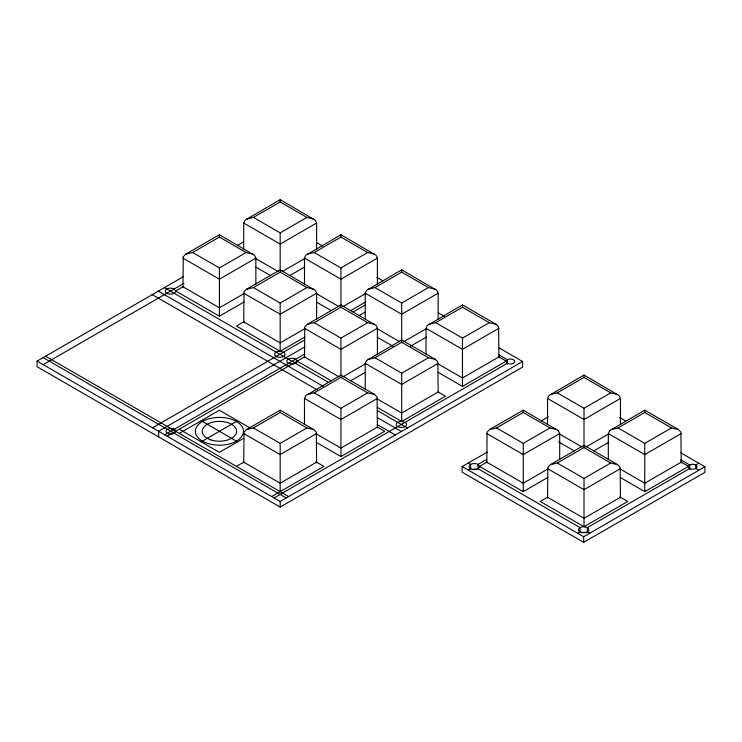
<?xml version="1.0" encoding="UTF-8"?>
<svg xmlns="http://www.w3.org/2000/svg" width="742" height="742" viewBox="0 0 742 742"><rect width="100%" height="100%" fill="white"/><g stroke="black" fill="none" stroke-linecap="round" stroke-linejoin="round"><path stroke-width="1.11" d="M182.94 287.562L183.274 256.667L185.788 254.154L219.4 234.741L254.562 255.313L255.86 258.114L255.86 284.167M243.71 249.08L243.71 223.036L245.008 220.226L280.17 199.663L315.322 220.226L316.63 223.036L316.63 249.08M243.71 322.64L244.044 291.745L246.557 289.232L280.17 269.828L315.322 290.391L316.63 293.201L316.63 319.245M243.71 462.98L244.044 432.085L246.557 429.572L280.17 410.159L313.783 429.572L316.296 432.085L316.63 462.98M304.48 284.167L304.48 258.114L305.778 255.313L340.94 234.741L376.092 255.313L377.4 258.114L377.4 284.167M304.48 357.727L304.804 326.832L307.327 324.319L340.94 304.906L376.092 325.478L377.4 328.289L377.4 354.333M304.48 424.498L304.48 398.454L305.778 395.644L340.94 375.081L374.552 394.484L377.066 396.998L377.4 427.893M365.24 319.245L365.24 293.201L366.548 290.391L401.7 269.828L436.862 290.391L438.16 293.201L438.16 319.245M365.24 389.411L365.24 363.367L366.548 360.566L401.7 339.994L435.313 359.397L437.836 361.92L438.16 392.815M426.01 354.333L426.01 328.289L427.309 325.478L462.47 304.906L496.083 324.319L498.596 326.832L498.93 357.727M486.78 462.98L487.104 432.085L489.627 429.572L523.24 410.159L558.392 430.731L559.7 433.532L559.7 459.586M547.54 424.498L547.54 398.454L548.848 395.644L584.01 375.081L619.162 395.644L620.47 398.454L620.47 424.498M547.54 498.058L547.874 467.163L550.397 464.65L584.01 445.246L617.622 464.65L620.136 467.163L620.47 498.058M608.31 459.586L608.31 433.532L609.618 430.731L644.77 410.159L678.383 429.572L680.906 432.085L681.23 462.98M185.788 254.154L192.66 252.503L219.4 237.069L246.14 252.503L253.013 254.154M246.557 219.066L253.43 217.425L280.17 201.982L306.91 217.425L313.783 219.066M498.596 347.636L522.6 361.493L522.6 367.105L280.17 507.074L37.1 366.733L37.1 361.122L183.404 276.655M237.431 245.463L243.432 241.994M43.175 364.637L184.062 283.296M183.237 286.579L175.65 290.957A5.194 2.996 0 0 1 174.361 293.127L173.331 293.637A5.194 2.996 0 0 1 167.033 293.387L166.143 292.793A5.194 2.996 0 0 1 166.579 289.157L167.599 288.647A5.194 2.996 0 0 1 173.906 288.898L175.65 290.957L219.4 316.222L244.099 301.957M192.66 252.503L219.4 267.945L246.14 252.503M253.43 217.425L280.17 232.858L306.91 217.425M255.86 258.114L219.4 279.168L182.94 258.114M316.63 223.036L280.17 244.081L243.71 223.036M246.557 289.232L253.43 287.59L280.17 272.156L306.91 287.59L313.783 289.232M307.327 254.154L314.2 252.503L340.94 237.069L367.67 252.503L374.552 254.154M244.035 293.572L219.4 307.8L182.94 286.746M282.136 271.572L304.804 258.494M289.834 275.551L304.869 266.87M244.007 321.657L236.42 326.044L280.17 351.3L283.741 352.311A5.194 2.996 0 0 1 284.177 355.947L283.286 356.54A5.194 2.996 0 0 1 276.979 356.791L275.959 356.281A5.194 2.996 0 0 1 275.523 352.635L276.414 352.042A5.194 2.996 0 0 1 280.17 351.3L304.869 337.035M253.43 287.59L280.17 303.024L306.91 287.59M314.2 252.503L340.94 267.945L367.67 252.503M316.63 293.201L280.17 314.256L243.71 293.201M377.4 258.114L340.94 279.168L304.48 258.114M307.327 324.319L314.2 322.668L340.94 307.234L367.67 322.668L374.552 324.319M368.088 289.232L374.97 287.59L401.7 272.156L428.44 287.59L435.313 289.232M304.804 328.66L280.17 342.878L243.71 321.833M342.906 306.659L365.574 293.572M350.595 310.638L365.639 301.957M152.555 427.782L304.378 340.133M353.099 312.002L365.036 305.11M304.934 346.829L158.63 431.288L158.63 436.908M358.97 315.628L364.971 312.169M171.662 429.386L173.665 428.227M164.715 434.803L304.6 354.036M167.145 436.203L304.767 356.744M314.2 322.668L340.94 338.111L367.67 322.668M374.97 287.59L401.7 303.024L428.44 287.59M179.295 433.393L219.4 410.243L250.11 427.967M377.4 328.289L340.94 349.334L304.48 328.289M438.16 293.201L401.7 314.256L365.24 293.201M201.175 441.815L237.635 420.77M246.557 429.572L253.43 427.921L280.17 412.487L306.91 427.921L313.783 429.572M307.327 394.484L314.2 392.843L340.94 377.4L367.67 392.843L374.552 394.484M368.088 359.397L374.97 357.755L401.7 342.322L428.44 357.755L435.313 359.397M428.857 324.319L435.73 322.668L462.47 307.234L489.21 322.668L496.083 324.319M342.906 376.825L365.574 363.738M403.676 341.747L426.335 328.66M243.385 438.494L219.4 452.342L179.295 429.182M350.595 380.804L365.639 372.122M410.363 346.301L426.409 337.035M236.42 466.375L244.007 461.997M253.43 427.921L280.17 443.364L306.91 427.921M314.2 392.843L340.94 408.276L367.67 392.843M374.97 357.755L401.7 373.189L428.44 357.755M435.73 322.668L462.47 338.111L489.21 322.668M316.63 433.532L280.17 454.586L243.71 433.532M377.4 398.454L340.94 419.499L304.48 398.454M438.16 363.367L401.7 384.421L365.24 363.367M498.93 328.289L462.47 349.334L426.01 328.289M316.63 462.164L280.17 483.218L243.71 462.164M498.93 356.911L462.47 377.966L437.836 363.738M271.665 496.546L323.92 466.375L315.962 461.784M316.593 442.501L340.94 456.553L384.69 431.288L377.4 427.086L340.94 448.131L316.305 433.912M377.363 407.414L401.7 421.465L405.271 422.476A5.194 2.996 0 0 1 405.707 426.112L404.817 426.706A5.194 2.996 0 0 1 398.519 426.956L397.489 426.446A5.194 2.996 0 0 1 397.053 422.801L397.944 422.217A5.194 2.996 0 0 1 401.7 421.465L445.46 396.209L438.16 391.999L401.7 413.044L377.066 398.825M438.132 372.336L462.47 386.387L506.22 361.122L507.908 359.508A4.266 2.467 0 0 1 513.649 359.861A4.266 2.467 0 0 1 513.538 363.19A4.266 2.467 0 0 1 507.778 363.422L507.009 362.959A4.266 2.467 0 0 1 506.22 361.122L498.272 356.531M274.095 497.947L507.454 363.218M37.1 361.122L280.17 501.462L522.6 361.493M489.627 429.572L496.5 427.921L523.24 412.487L549.98 427.921L556.852 429.572M550.397 394.484L557.27 392.843L584.01 377.4L610.74 392.843L617.622 394.484M680.757 452.805L704.9 466.746L704.9 472.357L583.685 542.337L462.155 472.172L462.155 466.56L487.234 452.073M541.27 420.881L548.273 416.837M468.23 470.066L470.66 468.666M486.9 459.289L477.95 464.455L477.95 468.944M487.077 461.997L479.49 466.375A5.194 2.996 0 0 1 478.191 468.545L477.171 469.055A5.194 2.996 0 0 1 470.864 468.805L469.974 468.211A5.194 2.996 0 0 1 470.419 464.575L471.439 464.065A5.194 2.996 0 0 1 477.746 464.316L479.49 466.375L523.24 491.64L547.939 477.375M496.5 427.921L523.24 443.364L549.98 427.921M557.27 392.843L584.01 408.276L610.74 392.843M559.7 433.532L523.24 454.586L486.78 433.532M620.47 398.454L584.01 419.499L547.54 398.454M550.397 464.65L557.27 463.008L584.01 447.574L610.74 463.008L617.622 464.65M611.158 429.572L618.03 427.921L644.77 412.487L671.51 427.921L678.383 429.572M547.874 468.99L523.24 483.218L486.78 462.164M585.976 446.99L608.644 433.912M593.665 450.969L608.709 442.288M547.837 497.075L540.25 501.462L584.01 526.718L587.571 527.729A5.194 2.996 0 0 1 588.016 531.365L587.126 531.958A5.194 2.996 0 0 1 580.819 532.209L579.799 531.699A5.194 2.996 0 0 1 579.354 528.054L580.244 527.469A5.194 2.996 0 0 1 584.01 526.718L627.76 501.462L619.802 496.862M557.27 463.008L584.01 478.442L610.74 463.008M618.03 427.921L644.77 443.364L671.51 427.921M620.47 468.619L584.01 489.674L547.54 468.619M681.23 433.532L644.77 454.586L608.31 433.532M620.47 497.251L584.01 518.296L547.54 497.251M681.23 462.164L644.77 483.218L620.136 468.99M620.433 477.579L644.77 491.64L688.52 466.375L690.218 464.761A4.266 2.467 0 0 1 695.412 464.817L696.182 465.28A4.266 2.467 0 0 1 696.079 468.285L695.282 468.731A4.266 2.467 0 0 1 690.079 468.675L689.309 468.211A4.266 2.467 0 0 1 688.52 466.375L680.572 461.784M577.61 533.22L580.04 531.819M689.754 468.471L587.33 527.608L587.33 532.097M698.825 463.24L695.736 465.011L695.736 468.387M462.155 466.56L583.685 536.726L704.9 466.746M316.713 242.625L322.733 246.103M376.927 277.387L382.946 280.866M438.578 312.985L444.579 316.454M619.551 417.468L625.571 420.946M498.42 354.546L507.454 359.768L507.454 364.257M680.72 459.799L689.754 465.011L689.754 469.51M695.736 468.471L698.825 470.252M255.536 258.494L278.194 271.572M316.305 293.572L338.964 306.659M377.066 328.66L399.734 341.747M559.366 433.912L582.034 446.99M255.832 267.083L270.607 275.616M316.593 302.161L331.377 310.703M377.363 337.248L393.13 346.347M558.68 441.926L574.447 451.034M304.48 356.911L338.964 376.825M297.18 361.122A5.194 2.996 0 0 1 295.891 363.292L292.32 364.303L287.673 362.968A5.194 2.996 0 0 1 288.109 359.323L289.139 358.813A5.194 2.996 0 0 1 295.437 359.063L297.18 361.122L331.377 380.869M164.39 287.636L328.678 382.482M377.715 410.799L407.46 427.967M468.23 463.054L470.66 464.455L470.66 468.944M477.95 468.666L580.04 527.608L580.04 532.097M587.33 531.819L589.76 533.22M158.315 291.142L323.336 386.415M377.316 417.579L401.385 431.473M152.24 294.648L317.261 389.93M377.233 424.554L395.31 434.988M201.175 420.77L237.635 441.815M45.605 356.216L288.675 496.546M43.175 357.616L286.245 497.947M644.77 410.159L644.77 412.487M644.77 443.364L644.77 491.64M584.01 375.081L584.01 377.4M584.01 408.276L584.01 447.574M584.01 478.442L584.01 526.718M583.685 536.726L583.685 542.337M523.24 410.159L523.24 412.487M523.24 443.364L523.24 491.64M462.47 304.906L462.47 307.234M462.47 338.111L462.47 386.387M401.7 269.828L401.7 272.156M401.7 303.024L401.7 342.322M401.7 373.189L401.7 421.465M340.94 234.741L340.94 237.069M340.94 267.945L340.94 307.234M340.94 338.111L340.94 377.4M340.94 408.276L340.94 456.553M280.17 199.663L280.17 201.982M280.17 232.858L280.17 272.156M280.17 303.024L280.17 351.3M280.17 410.159L280.17 412.487M280.17 443.364L280.17 491.64M280.17 501.462L280.17 507.074M219.4 234.741L219.4 237.069M219.4 267.945L219.4 316.222M472.654 469.334A5.194 2.996 0 0 1 476.614 469.491M581.376 532.645A5.194 2.996 0 0 1 586.551 532.83M168.36 433.727A4.86 2.81 0 0 0 175.65 431.288A4.86 2.81 0 0 0 168.36 428.857A4.86 2.81 0 0 0 168.36 433.727M202.39 441.119A24.059 13.894 0 0 0 242.643 434.886A24.059 13.894 0 0 0 213.177 417.876A24.059 13.894 0 0 0 202.39 441.119M210.811 439.885A17.187 9.924 0 0 0 236.587 431.288A17.187 9.924 0 0 0 210.811 422.699A17.187 9.924 0 0 0 210.811 439.885"/></g></svg>
